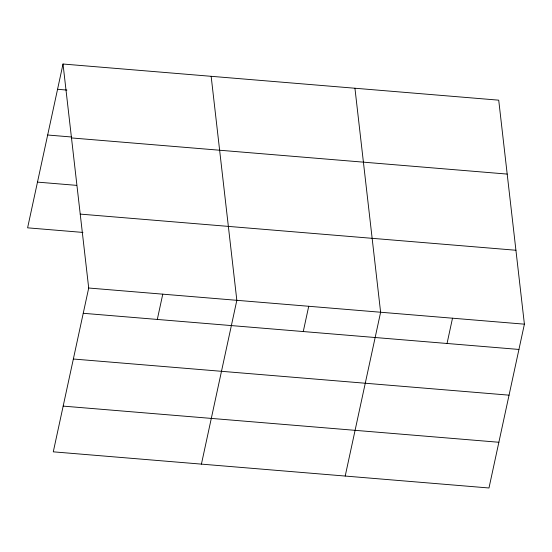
<?xml version="1.0" encoding="UTF-8"?>
<svg xmlns="http://www.w3.org/2000/svg" width="552" height="552" viewBox="0 0 552 552"><rect width="100%" height="100%" fill="white"/><g stroke="black" fill="none" stroke-linecap="round" stroke-linejoin="round"><path stroke-width="0.83" d="M63.018 64.018L88.7 288.02L53.282 451.833L488.982 487.982L524.4 324.169L498.718 100.167L63.018 64.018L27.6 227.831L82.938 232.427M157.306 319.442L162.771 294.168M201.418 464.122L236.836 300.309L211.154 76.307M303.262 331.552L308.727 306.277M345.2 476.052L380.618 312.239L354.936 88.237M447.044 343.482L452.509 318.2M57.553 89.293L66.916 90.073M47.665 135.012L71.505 136.993M71.491 137.938L507.191 174.087M37.488 182.119L76.645 185.362M80.226 214.1L515.927 250.249M88.7 288.02L524.4 324.169M83.235 313.294L518.935 349.444M73.347 359.014L509.047 395.163M63.163 406.113L498.87 442.262"/></g></svg>
